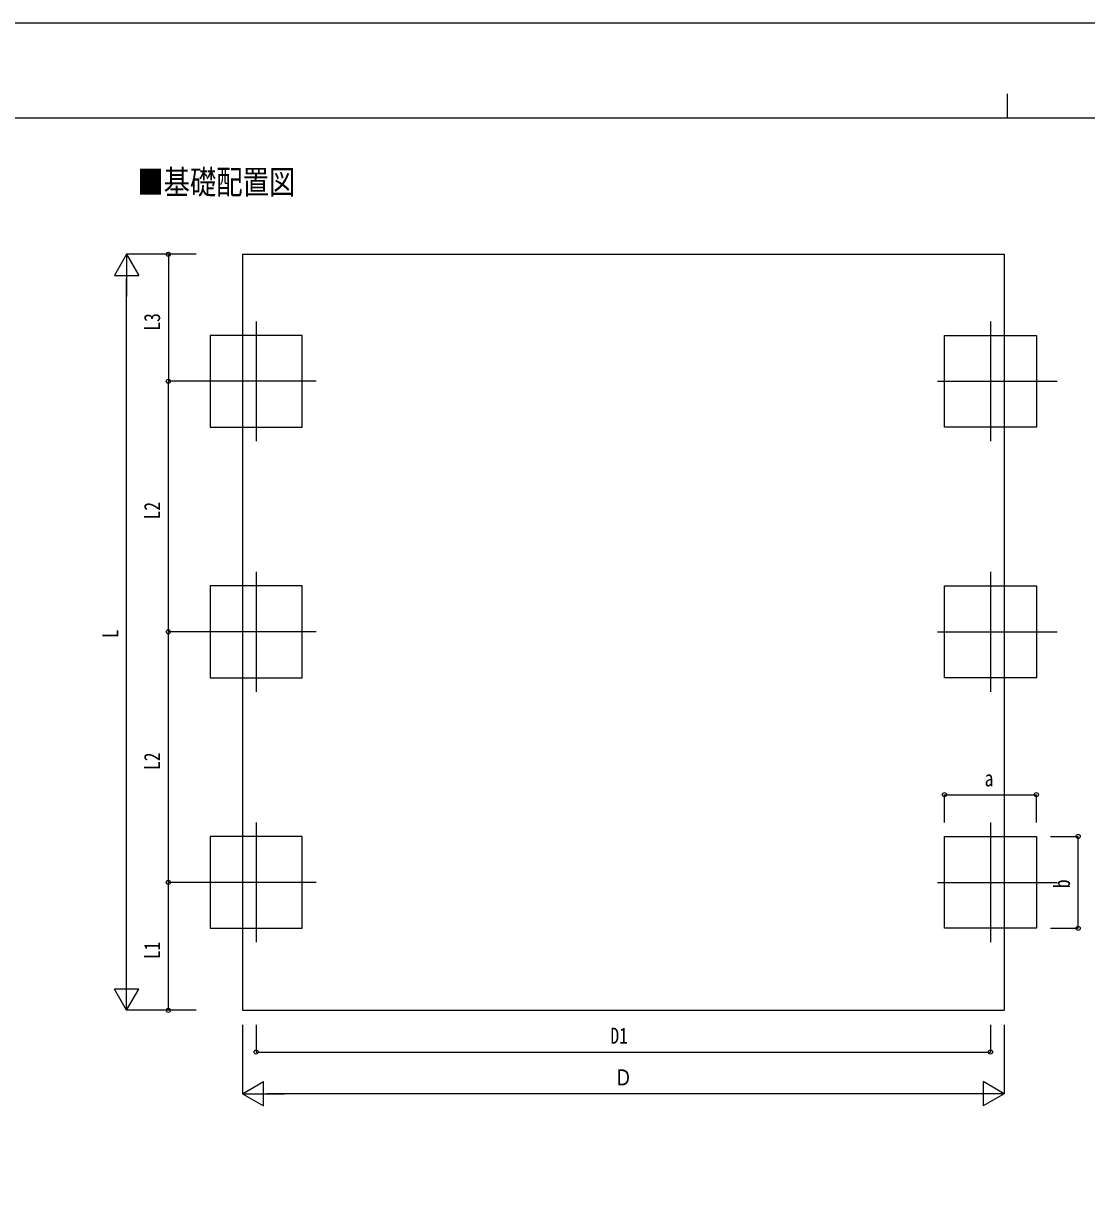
# Model space of a CAD drawing. Units: millimetres, scale not verified. Extents: x -14718 to 14718, y -10395 to 10395.
# Drawn here: x -7082 to 553, y 2015 to 10395 of the extents above; entities that cross this region are included whole.
import ezdxf
from ezdxf.enums import TextEntityAlignment as Align

# ---------------------------------------------------------------- set-up
doc = ezdxf.new("R2010")
doc.units = ezdxf.units.MM
doc.header["$LTSCALE"] = 40
for name, color, linetype in [('0-2_USER1', 3, 'Continuous'), ('0-4_YKK_12', 2, 'Continuous'), ('0-6_YKK_A1', 4, 'Continuous'), ('0-7_YKK_D', 6, 'Continuous'), ('0-8_YKK_ZWAK', 7, 'Continuous')]:
    doc.layers.add(name, color=color, linetype=linetype)
doc.styles.add('ＭＳ ゴシック', font='')
doc.styles.get('ＭＳ ゴシック').set_extended_font_data('MS Gothic')

msp = doc.modelspace()

# ---------------------------------------------------------------- linework, layer by layer
at = {"layer": '0-4_YKK_12'}
for p, q in [((-5410.43, 8252.95), (-5410.43, 7392.95)), ((-137.43, 8252.95), (-137.43, 7392.95)), ((-4980.43, 7822.95), (-5840.43, 7822.95)), ((-517.43, 7822.95), (342.57, 7822.95)), ((-5410.43, 6452.95), (-5410.43, 5592.95)), ((-137.43, 6452.95), (-137.43, 5592.95)), ((-4980.43, 6022.95), (-5840.43, 6022.95)), ((-517.43, 6022.95), (342.57, 6022.95)), ((-5410.43, 4652.95), (-5410.43, 3792.95)), ((-137.43, 4652.95), (-137.43, 3792.95)), ((-4980.43, 4222.95), (-5840.43, 4222.95)), ((-517.43, 4222.95), (342.57, 4222.95))]:
    msp.add_line(p, q, dxfattribs=at)
at = {"layer": '0-6_YKK_A1'}
for p, q in [((-5508.93, 8735.79), (-5508.93, 3303.95)), ((-5508.93, 3303.95), (-38.93, 3303.95))]:
    msp.add_line(p, q, dxfattribs=at)
msp.add_lwpolyline([(-5508.93, 8735.79), (-38.93, 8735.79), (-38.93, 3303.95)], dxfattribs=at)
for points in [[(-5080.43, 7492.95), (-5080.43, 8152.95), (-5740.43, 8152.95), (-5740.43, 7492.95)], [(-467.43, 7492.95), (-467.43, 8152.95), (192.57, 8152.95), (192.57, 7492.95)], [(-5080.43, 5692.95), (-5080.43, 6352.95), (-5740.43, 6352.95), (-5740.43, 5692.95)], [(-467.43, 5692.95), (-467.43, 6352.95), (192.57, 6352.95), (192.57, 5692.95)], [(-5080.43, 3892.95), (-5080.43, 4552.95), (-5740.43, 4552.95), (-5740.43, 3892.95)], [(-467.43, 3892.95), (-467.43, 4552.95), (192.57, 4552.95), (192.57, 3892.95)]]:
    msp.add_lwpolyline(points, close=True, dxfattribs=at)
at = {"layer": '0-7_YKK_D'}
for p, q in [((-6340.43, 8735.79), (-6427.93, 8584.24)), ((-5840.43, 8735.79), (-6341.43, 8735.79)), ((-6340.43, 8735.79), (-6252.93, 8584.24)), ((-6340.43, 8735.79), (-6340.43, 8432.68)), ((-5840.43, 8735.79), (-6041.43, 8735.79)), ((-6040.43, 8735.79), (-6040.43, 7822.95)), ((-6427.93, 8584.24), (-6252.93, 8584.24)), ((-6340.43, 3478.95), (-6340.43, 8560.79)), ((-5840.43, 7822.95), (-6041.43, 7822.95)), ((-5841.43, 7822.95), (-6041.43, 7822.95)), ((-6040.43, 6022.95), (-6040.43, 7822.95)), ((-5840.43, 6022.95), (-6041.43, 6022.95)), ((-5840.43, 6022.95), (-6041.43, 6022.95)), ((-6040.43, 4222.95), (-6040.43, 6022.95)), ((-467.43, 4652.95), (-467.43, 4853.95)), ((-467.43, 4852.95), (192.57, 4852.95)), ((192.57, 4652.95), (192.57, 4853.95)), ((292.57, 4552.95), (493.57, 4552.95)), ((492.57, 3892.95), (492.57, 4552.95)), ((-5840.43, 4222.95), (-6041.43, 4222.95)), ((-5840.43, 4222.95), (-6041.43, 4222.95)), ((-6040.43, 3303.95), (-6040.43, 4222.95)), ((292.57, 3892.95), (493.57, 3892.95)), ((-6340.43, 3303.95), (-6340.43, 3607.06)), ((-6340.43, 3303.95), (-6427.93, 3455.5)), ((-6252.93, 3455.5), (-6427.93, 3455.5)), ((-6340.43, 3303.95), (-6252.93, 3455.5)), ((-5840.43, 3303.95), (-6341.43, 3303.95)), ((-5840.43, 3303.95), (-6041.43, 3303.95)), ((-5508.93, 3200.48), (-5508.93, 2702.95)), ((-5410.43, 3200.48), (-5410.43, 3002.95)), ((-137.43, 3200.48), (-137.43, 3002.95)), ((-38.93, 3200.48), (-38.93, 2702.95)), ((-5410.43, 3003.95), (-137.43, 3003.95)), ((-5508.93, 2703.95), (-5357.38, 2791.45)), ((-5357.38, 2616.45), (-5357.38, 2791.45)), ((-38.93, 2703.95), (-190.49, 2791.45)), ((-190.49, 2791.45), (-190.49, 2616.45)), ((-5508.93, 2703.95), (-5357.38, 2616.45)), ((-5508.93, 2703.95), (-5205.82, 2703.95)), ((-213.93, 2703.95), (-5333.93, 2703.95)), ((-38.93, 2703.95), (-342.04, 2703.95)), ((-38.93, 2703.95), (-190.49, 2616.45))]:
    msp.add_line(p, q, dxfattribs=at)
for centre in [(-6040.43, 8735.79), (-6040.43, 7822.95), (-6040.43, 7822.95), (-6040.43, 6022.95), (-6040.43, 6022.95), (-467.43, 4852.95), (192.57, 4852.95), (492.57, 4552.95), (-6040.43, 4222.95), (-6040.43, 4222.95), (492.57, 3892.95), (-6040.43, 3303.95), (-5410.43, 3003.95), (-137.43, 3003.95)]:
    msp.add_circle(centre, 14.88, dxfattribs=at)
at = {"layer": '0-8_YKK_ZWAK'}
for p, q in [((-17.43, 9887.5), (-17.43, 9712.5)), ((13632.57, 9712.5), (-13667.43, 9712.5))]:
    msp.add_line(p, q, dxfattribs=at)
msp.add_lwpolyline([(-14717.5, -10395), (14717.5, -10395), (14717.5, 10395), (-14717.5, 10395)], close=True, dxfattribs=at)

# ---------------------------------------------------------------- texts
at = {"layer": '0-2_USER1', "style": 'ＭＳ ゴシック', "width": 0.8}
msp.add_text('■基礎配置図', height=173.2, dxfattribs=at).set_placement((-6263.43, 9115.66), align=Align.BOTTOM_LEFT)
at = {"layer": '0-7_YKK_D', "style": 'ＭＳ ゴシック', "width": 0.8}
for s, p in [('L3', (-6065.43, 8186.97)), ('L2', (-6065.43, 6830.55)), ('L', (-6365.43, 5977.87)), ('L2', (-6065.43, 5030.55)), ('b', (467.57, 4180.95)), ('L1', (-6065.43, 3671.05))]:
    msp.add_text(s, height=115.5, rotation=90, dxfattribs=at).set_placement(p, align=Align.BOTTOM_LEFT)
for s, p in [('a', (-179.43, 4877.95)), ('D1', (-2866.33, 3028.95)), ('Ｄ', (-2836.93, 2728.95))]:
    msp.add_text(s, height=115.5, dxfattribs=at).set_placement(p, align=Align.BOTTOM_LEFT)

doc.saveas('drawing.dxf')
